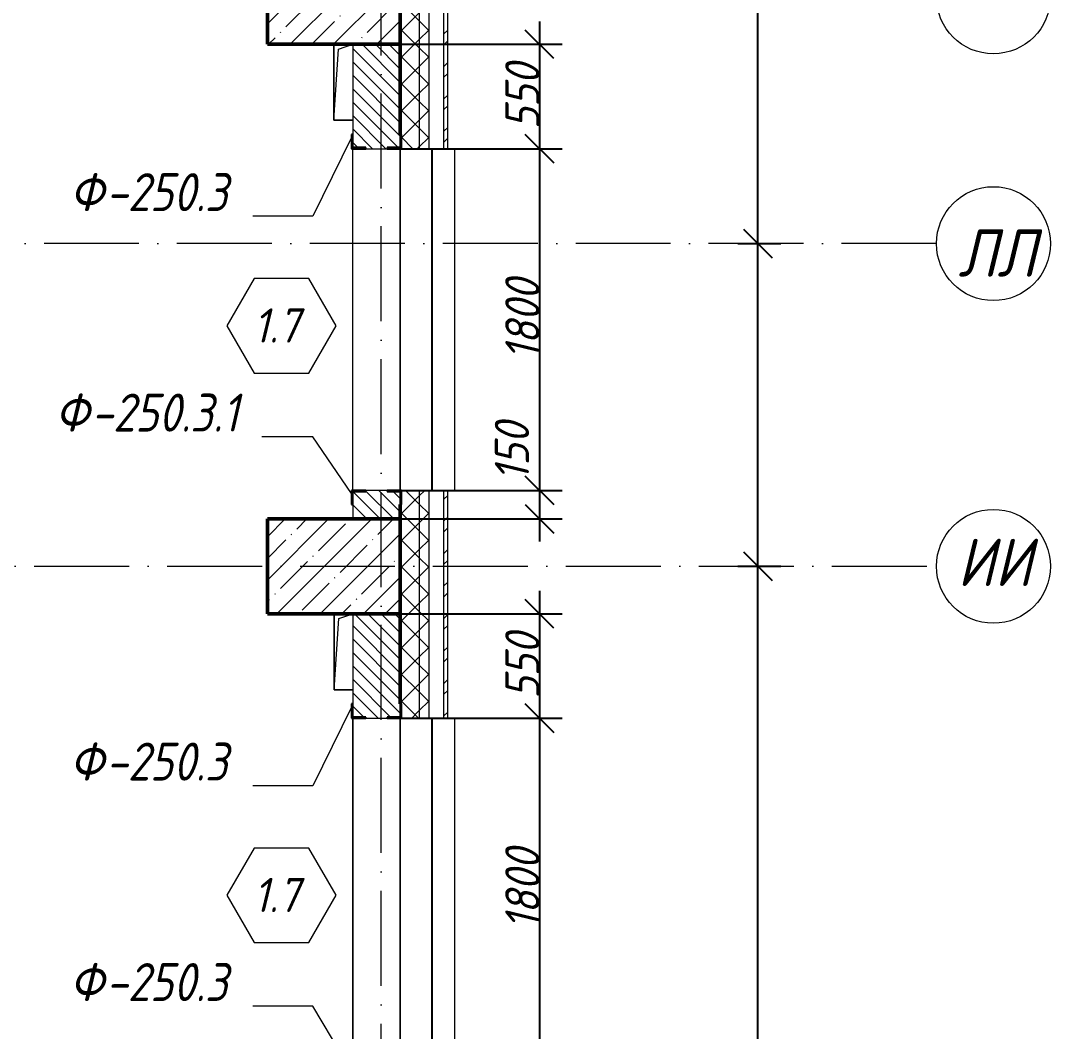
# Model space of a CAD drawing. Header units: millimetres. Extents: x -356862 to 418287, y 0 to 839748.
# Drawn here: x -75750 to -70326, y 603647 to 608973 of the extents above; entities that cross this region are included whole.
import ezdxf

# ---------------------------------------------------------------- set-up
doc = ezdxf.new("R2010")
doc.units = ezdxf.units.MM
doc.linetypes.add('50_200_ШТРИХ_1Т_ш5_п1_п1_', pattern=[700, 500, -100, 0, -100])
for name, color, linetype, lineweight in [('A-____-____-DIMS', 7, 'Continuous', 9), ('A-DOOR-____-IDEN', 7, 'Continuous', 9), ('A-DOOR-____-OTLN', 7, 'Continuous', 9), ('A-FLOR-____-OTLN', 7, 'Continuous', 9), ('A-GENM-____-IDEN', 7, 'Continuous', 9), ('A-GENM-____-MCUT', 7, 'Continuous', 25), ('A-GENM-____-OTLN', 7, 'Continuous', 9), ('A-GENM-____-OTLN-1', 7, 'Continuous', 25), ('A-GLAZ-____-OTLN', 7, 'Continuous', 9), ('A-WALL-____-MCUT', 7, 'Continuous', 13), ('A-WALL-____-MCUT-1', 7, 'Continuous', 9), ('A-WALL-____-MCUT-2', 7, 'Continuous', 50), ('A-WALL-____-OTLN', 7, 'Continuous', 9), ('A-WALL-____-PATT-1', 7, 'Continuous', 9), ('S-COLS-____-MCUT', 7, 'Continuous', 50), ('S-COLS-____-OTLN', 7, 'Continuous', 9), ('S-GRID-____-IDEN', 7, 'Continuous', 9), ('S-GRID-____-OTLN-1', 7, '50_200_ШТРИХ_1Т_ш5_п1_п1_', 9)]:
    doc.layers.add(name, color=color, linetype=linetype, lineweight=lineweight)
for name, color, linetype, lineweight, true_color in [('A-DOOR-____-OTLN-1', 7, 'Continuous', 9, 0xffffff), ('A-WALL-____-MCUT-7', 7, 'Continuous', 9, 0x000000), ('A-WALL-____-PATT-2', 7, 'Continuous', 9, 0x787878), ('A-WALL-FNSH-MCUT-3', 7, 'Continuous', 9, 0x000000)]:
    doc.layers.add(name, color=color, linetype=linetype, lineweight=lineweight, true_color=true_color)
doc.styles.add('ISOCPEUR_I', font='isocpeui.ttf', dxfattribs={"width": 0.9, "height": 2.5})
doc.styles.add('ISOCPEUR_I_10', font='isocpeui.ttf', dxfattribs={"width": 0.9, "height": 180})
doc.styles.add('ISOCPEUR_I_12', font='isocpeui.ttf', dxfattribs={"width": 0.9, "height": 180})
doc.styles.add('ISOCPEUR_I_14', font='isocpeui.ttf', dxfattribs={"width": 0.9, "height": 180})
doc.styles.add('ISOCPEUR_I_2', font='isocpeui.ttf', dxfattribs={"width": 0.85, "height": 2.3})
doc.dimstyles.new('ISO-1_8_0_9К_СРЕДНИЙ_Кладочные_5', dxfattribs={"dimscale": 304.8, "dimtxt": 179.276612, "dimasz": 0.492126, "dimexe": 0.393701, "dimexo": 0, "dimgap": 0, "dimtad": 1, "dimdec": 3, "dimrnd": 0.001, "dimdsep": 46, "dimtxsty": 'ISOCPEUR_I_10', "dimblk1": 'OBLIQUE', "dimblk2": 'OBLIQUE', "dimsah": 1, "dimcen": 0.09, "dimdle": 0.393701, "dimazin": 0, "dimtfac": 1, "dimtdec": 4, "dimtix": 1, "dimtmove": 2, "dimatfit": 3, "dimfxl": 1, "dimtvp": 1, "dimtolj": 1, "dimtzin": 0, "dimarcsym": 2})
doc.dimstyles.new('ISO-1_8_0_9К_СРЕДНИЙ_Кладочные_6', dxfattribs={"dimscale": 304.8, "dimtxt": 179.276612, "dimasz": 0.492126, "dimexe": 0.393701, "dimexo": 0, "dimgap": 0, "dimtad": 1, "dimdec": 3, "dimrnd": 0.001, "dimdsep": 46, "dimtxsty": 'ISOCPEUR_I_14', "dimblk1": 'OBLIQUE', "dimblk2": 'OBLIQUE', "dimsah": 1, "dimcen": 0.09, "dimdle": 0.393701, "dimazin": 0, "dimtfac": 1, "dimtdec": 4, "dimtix": 1, "dimtmove": 0, "dimatfit": 3, "dimfxl": 1, "dimtvp": 1, "dimtolj": 1, "dimtzin": 0, "dimarcsym": 2})
doc.dimstyles.new('ISO-2_5_0_9К_БОЛЬШОЙ_ОСИ', dxfattribs={"dimscale": 304.8, "dimtxt": 248.995294, "dimasz": 0.492126, "dimexe": 0.393701, "dimexo": 0, "dimgap": 0, "dimtad": 1, "dimdec": 0, "dimzin": 0, "dimdsep": 46, "dimtxsty": 'ISOCPEUR_I', "dimblk1": 'OBLIQUE', "dimblk2": 'OBLIQUE', "dimsah": 1, "dimcen": 0.09, "dimdle": 0.393701, "dimazin": 0, "dimtfac": 1, "dimtdec": 4, "dimtix": 1, "dimtmove": 0, "dimatfit": 3, "dimfxl": 1, "dimtvp": 1, "dimtolj": 1, "dimtzin": 0, "dimarcsym": 2})
pattern_1 = [(135, (-175000.736, 544716.51), (-35.35534, -35.35534), [])]
pattern_2 = [(45, (-175000.74, 544716.51), (-70.71068, 70.71068), []), (135, (-175000.74, 544716.51), (-70.71068, -70.71068), [])]

# ---------------------------------------------------------------- blocks, each defined once
blk = doc.blocks.new('BSC_Колонна _Прямоугольная - 500х700-V136-АР1_Кладочный план 1 этажа в осях 1-64_Ю-ЯЯ')
at = {"layer": 'S-COLS-____-OTLN'}
h = blk.add_hatch(dxfattribs=at)
h.set_pattern_fill('FP_140', color=256, style=0, pattern_type=2)
h.set_pattern_definition([(315, (-64381.04, 100900), (114.04925, 114.04925), []), (315, (-64381.04, 100785.95), (114.04925, 114.04925), [201.613, -40.323, 3.353, -36.97])])
h.paths.add_polyline_path([(-250, 169.1), (-250, -350), (250, -350), (250, 350), (-250, 350)], flags=0)
at = {"layer": 'S-COLS-____-MCUT'}
for p, q in [((250, 350), (-250, 350)), ((-250, 350), (-250, -350)), ((250, -350), (250, 350)), ((-250, -350), (250, -350))]:
    blk.add_line(p, q, dxfattribs=at)
blk = doc.blocks.new('BSC_Колонна _Прямоугольная - 500х700-V140-АР1_Кладочный план 1 этажа в осях 1-64_Ю-ЯЯ')
at = {"layer": 'S-COLS-____-OTLN'}
h = blk.add_hatch(dxfattribs=at)
h.set_pattern_fill('FP_144', color=256, style=0, pattern_type=2)
h.set_pattern_definition([(315, (-61381.04, 100900), (114.04925, 114.04925), []), (315, (-61381.04, 100785.95), (114.04925, 114.04925), [201.613, -40.323, 3.353, -36.97])])
h.paths.add_polyline_path([(-250, 169.1), (-250, -350), (250, -350), (250, 350), (-250, 350)], flags=0)
at = {"layer": 'S-COLS-____-MCUT'}
for p, q in [((250, 350), (-250, 350)), ((-250, 350), (-250, -350)), ((250, -350), (250, 350)), ((-250, -350), (250, -350))]:
    blk.add_line(p, q, dxfattribs=at)
blk = doc.blocks.new('Проем_Дверь_Прямоугольный - 1800х2700h_оконные проемы-25805030-АР1_Кладочный план 1 этажа в осях 1-64_Ю-ЯЯ')
at = {"layer": 'A-DOOR-____-OTLN-1'}
for p, q in [((900, 125), (-900, 125)), ((900, -125), (-900, -125))]:
    blk.add_line(p, q, dxfattribs=at)
blk = doc.blocks.new('Фахверк_СКБ_Уголок - 250_2700-27497298-АР1_Кладочный план 1 этажа в осях 1-64_Ю-ЯЯ')
at = {"layer": 'A-GENM-____-MCUT'}
for p, q in [((200, 181), (125, 181)), ((125, 181), (125, 106)), ((131, 106), (131, 175)), ((131, 175), (200, 175)), ((200, 175), (200, 181)), ((125, 106), (131, 106)), ((131, -6), (125, -6)), ((125, -6), (125, -81)), ((131, -75), (131, -6)), ((125, -81), (200, -81)), ((200, -75), (131, -75)), ((200, -81), (200, -75))]:
    blk.add_line(p, q, dxfattribs=at)
blk = doc.blocks.new('Фахверк_СКБ_Уголок - 250_2700_1-27501432-АР1_Кладочный план 1 этажа в осях 1-64_Ю-ЯЯ')
at = {"layer": 'A-GENM-____-MCUT'}
for p, q in [((200, 181), (125, 181)), ((125, 181), (125, 106)), ((131, 106), (131, 175)), ((131, 175), (200, 175)), ((200, 175), (200, 181)), ((125, 106), (131, 106)), ((131, -6), (125, -6)), ((125, -6), (125, -81)), ((131, -75), (131, -6)), ((125, -81), (200, -81)), ((200, -75), (131, -75)), ((200, -81), (200, -75))]:
    blk.add_line(p, q, dxfattribs=at)
blk = doc.blocks.new('AR_Отверстие прямоугольное _в плите_ - AR_Отверстие прямоугольное _в плите_-30511973-АР1_Кладочный план 1 этажа в осях 1-64_Ю-ЯЯ')
at = {"layer": 'A-GENM-____-OTLN'}
for p, q in [((-50, 200), (-50, -200)), ((-50, -200), (-25, 175)), ((-25, 175), (50, 200)), ((-50, -200), (50, -200))]:
    blk.add_line(p, q, dxfattribs=at)
blk = doc.blocks.new('AR_Отверстие прямоугольное _в плите_ - AR_Отверстие прямоугольное _в плите_-V220-АР1_Кладочный план 1 этажа в осях 1-64_Ю-ЯЯ')
at = {"layer": 'A-GENM-____-OTLN'}
for p, q in [((-50, 200), (-50, -200)), ((-50, -200), (-25, 175)), ((-25, 175), (48.7, 199.6)), ((-50, -200), (48.7, -200))]:
    blk.add_line(p, q, dxfattribs=at)
blk = doc.blocks.new('Отлив_СКБ - Отлив витража_120_НВФ-31885687-АР1_Кладочный план 1 этажа в осях 1-64_Ю-ЯЯ')
at = {"layer": 'A-GLAZ-____-OTLN'}
for p, q in [((0, 0), (1800, 0)), ((1800, -2), (0, -2)), ((0, -120), (0, -83)), ((1800, -83), (1800, -120)), ((0, -120), (1800, -120))]:
    blk.add_line(p, q, dxfattribs=at)
blk = doc.blocks.new('Ось сетки - Круг_Ø6_00__ISO-2_5_0_9K_-25732049-АР1_Кладочный план 1 этажа в осях 1-64_Ю-ЯЯ')
at = {"layer": 'S-GRID-____-IDEN'}
blk.add_circle((0, 0), 3, dxfattribs=at)
blk = doc.blocks.new('_Oblique')
at = {"color": 0, "linetype": 'ByBlock', "lineweight": -2}
blk.add_line((-0.5, -0.5), (0.5, 0.5), dxfattribs=at)
blk = doc.blocks.new('*D11998')
at = {"layer": 'A-____-____-DIMS', "color": 0, "lineweight": -2, "transparency": 16777216}
for p, q in [((-71866.5, 599877.6), (-71866.5, 606217.6)), ((-71972.6, 606097.6), (-71746.5, 606097.6)), ((-71972.6, 599997.6), (-71746.5, 599997.6))]:
    blk.add_line(p, q, dxfattribs=at)
at = {"layer": 'Defpoints', "color": 0, "transparency": 16777216}
for p in [(-71972.6, 606097.6), (-71866.5, 606097.6), (-71972.6, 599997.6)]:
    blk.add_point(p, dxfattribs=at)
at = {"layer": 'A-____-____-DIMS', "color": 0, "lineweight": -2, "transparency": 16777216, "xscale": 150, "yscale": 150, "zscale": 150}
for p, rotation in [((-71866.5, 606097.6), 90), ((-71866.5, 599997.6), 270)]:
    blk.add_blockref('_Oblique', p, dxfattribs=dict(at, rotation=rotation))
at = {"layer": 'A-____-____-DIMS', "color": 0, "transparency": 16777216, "insert": (-71867.7, 603047.6), "char_height": 2.5, "width": 701.018, "attachment_point": 5, "rotation": 90, "style": 'ISOCPEUR_I'}
blk.add_mtext('\\A1;6100', dxfattribs=at)
blk = doc.blocks.new('*D11999')
at = {"layer": 'A-____-____-DIMS', "color": 0, "lineweight": -2, "transparency": 16777216}
for p, q in [((-71866.5, 605977.6), (-71866.5, 607917.6)), ((-71972.6, 607797.6), (-71746.5, 607797.6)), ((-71972.6, 606097.6), (-71746.5, 606097.6))]:
    blk.add_line(p, q, dxfattribs=at)
at = {"layer": 'Defpoints', "color": 0, "transparency": 16777216}
for p in [(-71972.6, 607797.6), (-71866.5, 607797.6), (-71972.6, 606097.6)]:
    blk.add_point(p, dxfattribs=at)
at = {"layer": 'A-____-____-DIMS', "color": 0, "lineweight": -2, "transparency": 16777216, "xscale": 150, "yscale": 150, "zscale": 150}
for p, rotation in [((-71866.5, 607797.6), 90), ((-71866.5, 606097.6), 270)]:
    blk.add_blockref('_Oblique', p, dxfattribs=dict(at, rotation=rotation))
at = {"layer": 'A-____-____-DIMS', "color": 0, "transparency": 16777216, "insert": (-71867.8, 606947.6), "char_height": 2.5, "width": 701.018, "attachment_point": 5, "rotation": 90, "style": 'ISOCPEUR_I'}
blk.add_mtext('\\A1;1700', dxfattribs=at)
blk = doc.blocks.new('*D12000')
at = {"layer": 'A-____-____-DIMS', "color": 0, "lineweight": -2, "transparency": 16777216}
for p, q in [((-71866.5, 607677.6), (-71866.5, 609217.6)), ((-71972.6, 609097.6), (-71746.5, 609097.6)), ((-71972.6, 607797.6), (-71746.5, 607797.6))]:
    blk.add_line(p, q, dxfattribs=at)
at = {"layer": 'Defpoints', "color": 0, "transparency": 16777216}
for p in [(-71972.6, 609097.6), (-71866.5, 609097.6), (-71972.6, 607797.6)]:
    blk.add_point(p, dxfattribs=at)
at = {"layer": 'A-____-____-DIMS', "color": 0, "lineweight": -2, "transparency": 16777216, "xscale": 150, "yscale": 150, "zscale": 150}
for p, rotation in [((-71866.5, 609097.6), 90), ((-71866.5, 607797.6), 270)]:
    blk.add_blockref('_Oblique', p, dxfattribs=dict(at, rotation=rotation))
at = {"layer": 'A-____-____-DIMS', "color": 0, "transparency": 16777216, "insert": (-71867.7, 608447.6), "char_height": 2.5, "width": 701.018, "attachment_point": 5, "rotation": 90, "style": 'ISOCPEUR_I'}
blk.add_mtext('\\A1;1300', dxfattribs=at)
blk = doc.blocks.new('Марка проема - марка проема-27336095-АР1_Кладочный план 1 этажа в осях 1-64_Ю-ЯЯ')
at = {"layer": 'A-DOOR-____-IDEN'}
for p, q in [((-1.439, 0.159), (-2.877, -2.333)), ((1.439, 0.159), (-1.439, 0.159)), ((2.877, -2.333), (1.439, 0.159)), ((-2.877, -2.333), (-1.439, -4.825)), ((1.439, -4.825), (2.877, -2.333)), ((-1.439, -4.825), (1.439, -4.825))]:
    blk.add_line(p, q, dxfattribs=at)
blk = doc.blocks.new('*D12905')
at = {"layer": 'A-____-____-DIMS', "color": 0, "lineweight": -2, "transparency": 16777216}
for p, q in [((-73017.5, 608967.6), (-73017.5, 608177.6)), ((-73750.7, 608847.6), (-72897.5, 608847.6)), ((-73744.7, 608297.6), (-72897.5, 608297.6))]:
    blk.add_line(p, q, dxfattribs=at)
at = {"layer": 'Defpoints', "color": 0, "transparency": 16777216}
for p in [(-73750.7, 608847.6), (-73744.7, 608297.6), (-73017.5, 608297.6)]:
    blk.add_point(p, dxfattribs=at)
at = {"layer": 'A-____-____-DIMS', "color": 0, "lineweight": -2, "transparency": 16777216, "xscale": 150, "yscale": 150, "zscale": 150}
for p, rotation in [((-73017.5, 608847.6), 90), ((-73017.5, 608297.6), 270)]:
    blk.add_blockref('_Oblique', p, dxfattribs=dict(at, rotation=rotation))
at = {"layer": 'A-____-____-DIMS', "color": 0, "transparency": 16777216, "insert": (-73107.5, 608572.6), "char_height": 180, "width": 409.578, "attachment_point": 5, "rotation": 90, "style": 'ISOCPEUR_I_14'}
blk.add_mtext('\\A1;550', dxfattribs=at)
blk = doc.blocks.new('*D12906')
at = {"layer": 'A-____-____-DIMS', "color": 0, "lineweight": -2, "transparency": 16777216}
for p, q in [((-73017.5, 608417.6), (-73017.5, 606377.6)), ((-73744.7, 608297.6), (-72897.5, 608297.6)), ((-73744.7, 606497.6), (-72897.5, 606497.6))]:
    blk.add_line(p, q, dxfattribs=at)
at = {"layer": 'Defpoints', "color": 0, "transparency": 16777216}
for p in [(-73744.7, 608297.6), (-73744.7, 606497.6), (-73017.5, 606497.6)]:
    blk.add_point(p, dxfattribs=at)
at = {"layer": 'A-____-____-DIMS', "color": 0, "lineweight": -2, "transparency": 16777216, "xscale": 150, "yscale": 150, "zscale": 150}
for p, rotation in [((-73017.5, 608297.6), 90), ((-73017.5, 606497.6), 270)]:
    blk.add_blockref('_Oblique', p, dxfattribs=dict(at, rotation=rotation))
at = {"layer": 'A-____-____-DIMS', "color": 0, "transparency": 16777216, "insert": (-73107.5, 607397.6), "char_height": 180, "width": 504.733, "attachment_point": 5, "rotation": 90, "style": 'ISOCPEUR_I_14'}
blk.add_mtext('\\A1;1800', dxfattribs=at)
blk = doc.blocks.new('*D12907')
at = {"layer": 'A-____-____-DIMS', "color": 0, "lineweight": -2, "transparency": 16777216}
for p, q in [((-73017.5, 606617.6), (-73017.5, 606227.6)), ((-73744.7, 606497.6), (-72897.5, 606497.6)), ((-73750.7, 606347.6), (-72897.5, 606347.6))]:
    blk.add_line(p, q, dxfattribs=at)
at = {"layer": 'Defpoints', "color": 0, "transparency": 16777216}
for p in [(-73744.7, 606497.6), (-73750.7, 606347.6), (-73017.5, 606347.6)]:
    blk.add_point(p, dxfattribs=at)
at = {"layer": 'A-____-____-DIMS', "color": 0, "lineweight": -2, "transparency": 16777216, "xscale": 150, "yscale": 150, "zscale": 150}
for p, rotation in [((-73017.5, 606497.6), 90), ((-73017.5, 606347.6), 270)]:
    blk.add_blockref('_Oblique', p, dxfattribs=dict(at, rotation=rotation))
at = {"layer": 'A-____-____-DIMS', "color": 0, "transparency": 16777216, "insert": (-73252.6, 606546.3), "char_height": 180, "width": 368.207, "attachment_point": 1, "rotation": 90, "line_spacing_factor": 1.149209, "style": 'ISOCPEUR_I_10'}
blk.add_mtext('\\A1;150', dxfattribs=at)
blk = doc.blocks.new('*D12908')
at = {"layer": 'A-____-____-DIMS', "color": 0, "lineweight": -2, "transparency": 16777216}
for p, q in [((-73017.5, 605967.6), (-73017.5, 605177.6)), ((-73750.7, 605847.6), (-72897.5, 605847.6)), ((-73744.7, 605297.6), (-72897.5, 605297.6))]:
    blk.add_line(p, q, dxfattribs=at)
at = {"layer": 'Defpoints', "color": 0, "transparency": 16777216}
for p in [(-73750.7, 605847.6), (-73744.7, 605297.6), (-73017.5, 605297.6)]:
    blk.add_point(p, dxfattribs=at)
at = {"layer": 'A-____-____-DIMS', "color": 0, "lineweight": -2, "transparency": 16777216, "xscale": 150, "yscale": 150, "zscale": 150}
for p, rotation in [((-73017.5, 605847.6), 90), ((-73017.5, 605297.6), 270)]:
    blk.add_blockref('_Oblique', p, dxfattribs=dict(at, rotation=rotation))
at = {"layer": 'A-____-____-DIMS', "color": 0, "transparency": 16777216, "insert": (-73107.5, 605572.6), "char_height": 180, "width": 409.578, "attachment_point": 5, "rotation": 90, "style": 'ISOCPEUR_I_14'}
blk.add_mtext('\\A1;550', dxfattribs=at)
blk = doc.blocks.new('*D12909')
at = {"layer": 'A-____-____-DIMS', "color": 0, "lineweight": -2, "transparency": 16777216}
for p, q in [((-73017.5, 605417.6), (-73017.5, 603377.6)), ((-73744.7, 605297.6), (-72897.5, 605297.6)), ((-73744.7, 603497.6), (-72897.5, 603497.6))]:
    blk.add_line(p, q, dxfattribs=at)
at = {"layer": 'Defpoints', "color": 0, "transparency": 16777216}
for p in [(-73744.7, 605297.6), (-73744.7, 603497.6), (-73017.5, 603497.6)]:
    blk.add_point(p, dxfattribs=at)
at = {"layer": 'A-____-____-DIMS', "color": 0, "lineweight": -2, "transparency": 16777216, "xscale": 150, "yscale": 150, "zscale": 150}
for p, rotation in [((-73017.5, 605297.6), 90), ((-73017.5, 603497.6), 270)]:
    blk.add_blockref('_Oblique', p, dxfattribs=dict(at, rotation=rotation))
at = {"layer": 'A-____-____-DIMS', "color": 0, "transparency": 16777216, "insert": (-73107.5, 604397.6), "char_height": 180, "width": 504.733, "attachment_point": 5, "rotation": 90, "style": 'ISOCPEUR_I_14'}
blk.add_mtext('\\A1;1800', dxfattribs=at)

msp = doc.modelspace()

# ---------------------------------------------------------------- hatches: boundary and pattern name
at = {"layer": 'A-WALL-____-PATT-1'}
h = msp.add_hatch(dxfattribs=at)
h.set_pattern_fill('FP_6', color=256, style=0, pattern_type=2)
h.set_pattern_definition(pattern_1)
h.paths.add_polyline_path([(-73931.7357, 606347.5526), (-73750.7357, 606347.5526), (-73750.7357, 606491.5526), (-73819.7357, 606491.5526), (-73819.7357, 606497.5526), (-73931.7357, 606497.5526), (-73931.7357, 606491.5526), (-74000.7357, 606491.5526), (-74000.7357, 606347.5526)], flags=0)
h.paths.add_polyline_path([(-73931.7357, 608297.5526), (-73819.7357, 608297.5526), (-73819.7357, 608303.5526), (-73750.7357, 608303.5526), (-73750.7357, 608847.5526), (-74000.7357, 608847.5526), (-74000.7357, 608303.5526), (-73931.7357, 608303.5526)], flags=0)
h = msp.add_hatch(dxfattribs=at)
h.set_pattern_fill('FP_6', color=256, style=0, pattern_type=2)
h.set_pattern_definition(pattern_1)
h.paths.add_polyline_path([(-74000.7357, 600397.5526), (-73750.7357, 600397.5526), (-73750.7357, 600491.5526), (-73819.7357, 600491.5526), (-73819.7357, 600497.5526), (-73931.7357, 600497.5526), (-73931.7357, 600491.5526), (-74000.7357, 600491.5526), (-74000.7357, 600422.5526)], flags=0)
h.paths.add_polyline_path([(-73931.7357, 602297.5526), (-73819.7357, 602297.5526), (-73819.7357, 602303.5526), (-73750.7357, 602303.5526), (-73750.7357, 603491.5526), (-73819.7357, 603491.5526), (-73819.7357, 603497.5526), (-73931.7357, 603497.5526), (-73931.7357, 603491.5526), (-74000.7357, 603491.5526), (-74000.7357, 602303.5526), (-73931.7357, 602303.5526)], flags=0)
h.paths.add_polyline_path([(-73827.9484, 605297.5526), (-73819.7357, 605297.5526), (-73819.7357, 605303.5526), (-73750.7357, 605303.5526), (-73750.7357, 605847.5526), (-74000.7357, 605847.5526), (-74000.7357, 605303.5526), (-73931.7357, 605303.5526), (-73931.7357, 605297.5526)], flags=0)
at = {"layer": 'A-WALL-____-PATT-2'}
h = msp.add_hatch(dxfattribs=at)
h.set_pattern_fill('FP_1', color=256, style=0, pattern_type=2)
h.set_pattern_definition(pattern_2)
h.paths.add_polyline_path([(-73600.7357, 591532.5526), (-73600.7357, 591797.5526), (-73650.7357, 591797.5526), (-73650.7357, 591532.5526)], flags=0)
h.paths.add_polyline_path([(-73600.7357, 593897.5526), (-73600.7357, 594497.5526), (-73650.7357, 594497.5526), (-73650.7357, 593897.5526)], flags=0)
h.paths.add_polyline_path([(-73650.7357, 595897.5526), (-73600.7357, 595897.5526), (-73600.7357, 600497.5526), (-73650.7357, 600497.5526), (-73650.7357, 598712.499)], flags=0)
h.paths.add_polyline_path([(-73650.7357, 602297.5526), (-73600.7357, 602297.5526), (-73600.7357, 603497.5526), (-73650.7357, 603497.5526), (-73650.7357, 602748.7118)], flags=0)
h.paths.add_polyline_path([(-73600.7357, 605297.5526), (-73600.7357, 606497.5526), (-73650.7357, 606497.5526), (-73650.7357, 605297.5526)], flags=0)
h.paths.add_polyline_path([(-73600.7357, 608297.5526), (-73600.7357, 609497.5526), (-73650.7357, 609497.5526), (-73650.7357, 608297.5526)], flags=0)
h.paths.add_polyline_path([(-73650.7357, 611297.5526), (-73600.7357, 611297.5526), (-73600.7357, 612447.5526), (-73650.7357, 612447.5526), (-73650.7357, 611628.3799)], flags=0)
h.paths.add_polyline_path([(-73600.7357, 614197.5526), (-73600.7357, 615447.5526), (-73650.7357, 615447.5526), (-73650.7357, 614197.5526)], flags=0)
h.paths.add_polyline_path([(-73600.7357, 617247.5526), (-73600.7357, 618447.5526), (-73650.7357, 618447.5526), (-73650.7357, 617247.5526)], flags=0)
h.paths.add_polyline_path([(-73600.7357, 620247.5526), (-73600.7357, 621447.5526), (-73650.7357, 621447.5526), (-73650.7357, 620247.5526)], flags=0)
h.paths.add_polyline_path([(-73600.7357, 623247.5526), (-73600.7357, 630547.5526), (-73650.7357, 630547.5526), (-73650.7357, 623247.5526)], flags=0)
h = msp.add_hatch(dxfattribs=at)
h.set_pattern_fill('FP_1', color=256, style=0, pattern_type=2)
h.set_pattern_definition(pattern_2)
h.paths.add_polyline_path([(-73650.7357, 591532.5526), (-73650.7357, 591797.5526), (-73750.7357, 591797.5526), (-73750.7357, 591532.5526)], flags=0)
h.paths.add_polyline_path([(-73650.7357, 593897.5526), (-73650.7357, 594497.5526), (-73750.7357, 594497.5526), (-73750.7357, 593897.5526)], flags=0)
h.paths.add_polyline_path([(-73650.7357, 595897.5526), (-73650.7357, 600497.5526), (-73744.7357, 600497.5526), (-73744.7357, 600422.5526), (-73750.7357, 600422.5526), (-73750.7357, 595897.5526)], flags=0)
h.paths.add_polyline_path([(-73744.7357, 602297.5526), (-73650.7357, 602297.5526), (-73650.7357, 603497.5526), (-73744.7357, 603497.5526), (-73744.7357, 603422.5526), (-73750.7357, 603422.5526), (-73750.7357, 602372.5526), (-73744.7357, 602372.5526), (-73744.7357, 602303.5526)], flags=0)
h.paths.add_polyline_path([(-73650.7357, 605297.5526), (-73650.7357, 606497.5526), (-73744.7357, 606497.5526), (-73744.7357, 606422.5526), (-73750.7357, 606422.5526), (-73750.7357, 605372.5526), (-73744.7357, 605372.5526), (-73744.7357, 605297.5526)], flags=0)
h.paths.add_polyline_path([(-73744.7357, 608297.5526), (-73650.7357, 608297.5526), (-73650.7357, 609497.5526), (-73744.7357, 609497.5526), (-73744.7357, 609422.5526), (-73750.7357, 609422.5526), (-73750.7357, 608372.5526), (-73744.7357, 608372.5526), (-73744.7357, 608303.5526)], flags=0)
h.paths.add_polyline_path([(-73744.7357, 611297.5526), (-73650.7357, 611297.5526), (-73650.7357, 612447.5526), (-73744.7357, 612447.5526), (-73744.7357, 612372.5526), (-73750.7357, 612372.5526), (-73750.7357, 611372.5526), (-73744.7357, 611372.5526), (-73744.7357, 611303.5526)], flags=0)
h.paths.add_polyline_path([(-73650.7357, 614197.5526), (-73650.7357, 615447.5526), (-73744.7357, 615447.5526), (-73744.7357, 615372.5526), (-73750.7357, 615372.5526), (-73750.7357, 614272.5526), (-73744.7357, 614272.5526), (-73744.7357, 614197.5526)], flags=0)
h.paths.add_polyline_path([(-73650.7357, 617247.5526), (-73650.7357, 618447.5526), (-73750.7357, 618447.5526), (-73750.7357, 617322.5526), (-73744.7357, 617322.5526), (-73744.7357, 617247.5526)], flags=0)
h.paths.add_polyline_path([(-73744.7357, 620247.5526), (-73650.7357, 620247.5526), (-73650.7357, 621447.5526), (-73744.7357, 621447.5526), (-73744.7357, 621372.5526), (-73750.7357, 621372.5526), (-73750.7357, 620322.5526), (-73744.7357, 620322.5526), (-73744.7357, 620253.5526)], flags=0)
h.paths.add_polyline_path([(-73744.7357, 623247.5526), (-73650.7357, 623247.5526), (-73650.7357, 630497.5526), (-73750.7357, 630497.5526), (-73750.7357, 623322.5526), (-73744.7357, 623322.5526), (-73744.7357, 623253.5526)], flags=0)
h = msp.add_hatch(dxfattribs=at)
h.set_pattern_fill('FP_3', color=256, style=0, pattern_type=2)
h.set_pattern_definition([(45, (-175000.74, 544716.51), (-85.53659, 85.53659), []), (45, (-174943.71, 544716.51), (-85.53659, 85.53659), [])])
h.paths.add_polyline_path([(-73500.7357, 591532.5526), (-73500.7357, 591797.5526), (-73520.7357, 591797.5526), (-73520.7357, 591532.5526)], flags=0)
h.paths.add_polyline_path([(-73520.7357, 593897.5526), (-73500.7357, 593897.5526), (-73500.7357, 594497.5526), (-73520.7357, 594497.5526)], flags=0)
h.paths.add_polyline_path([(-73520.7357, 595897.5526), (-73500.7357, 595897.5526), (-73500.7357, 600497.5526), (-73520.7357, 600497.5526), (-73520.7357, 598712.499)], flags=0)
h.paths.add_polyline_path([(-73500.7357, 602297.5526), (-73500.7357, 603499.0526), (-73520.7357, 603499.0526), (-73520.7357, 602297.5526)], flags=0)
h.paths.add_polyline_path([(-73500.7357, 605297.5526), (-73500.7357, 606497.5526), (-73520.7357, 606497.5526), (-73520.7357, 605297.5526)], flags=0)
h.paths.add_polyline_path([(-73500.7357, 608297.5526), (-73500.7357, 609497.5526), (-73520.7357, 609497.5526), (-73520.7357, 608297.5526)], flags=0)
h.paths.add_polyline_path([(-73520.7357, 611297.5526), (-73500.7357, 611297.5526), (-73500.7357, 612447.5526), (-73520.7357, 612447.5526), (-73520.7357, 611628.3799)], flags=0)

# ---------------------------------------------------------------- linework, layer by layer
at = {"layer": 'A-FLOR-____-OTLN'}
for p, q in [((-74100.7357, 608447.5526), (-74100.7357, 608847.5526)), ((-74000.7357, 608447.5526), (-74100.7357, 608447.5526)), ((-74099.4191, 605447.5526), (-74099.4191, 605847.5526)), ((-74000.7357, 605447.5526), (-74099.4191, 605447.5526))]:
    msp.add_line(p, q, dxfattribs=at)
at = {"layer": 'A-GENM-____-IDEN'}
for p, q in [((-74006.7357, 608355.8859), (-74210.6531, 607941.7344)), ((-74210.6531, 607941.7344), (-74527.5043, 607941.7344)), ((-74210.6531, 606780.2877), (-74480.0487, 606780.2877)), ((-74006.7357, 606480.8859), (-74210.6531, 606780.2877)), ((-74006.7357, 605355.8859), (-74210.6531, 604941.7344)), ((-74210.6531, 604941.7344), (-74527.5043, 604941.7344)), ((-74210.6531, 603780.2877), (-74527.5043, 603780.2877)), ((-74006.7357, 603439.2192), (-74210.6531, 603780.2877))]:
    msp.add_line(p, q, dxfattribs=at)
at = {"layer": 'A-WALL-____-MCUT'}
for p, q in [((-73520.7357, 608297.5526), (-73520.7357, 609497.5526)), ((-73744.7357, 608297.5526), (-73520.7357, 608297.5526)), ((-73520.7357, 606497.5526), (-73744.7357, 606497.5526)), ((-73520.7357, 605297.5526), (-73520.7357, 606497.5526)), ((-73744.7357, 605297.5526), (-73520.7357, 605297.5526))]:
    msp.add_line(p, q, dxfattribs=at)
at = {"layer": 'A-WALL-____-MCUT-1'}
for p, q in [((-74000.7357, 608847.5526), (-74000.7357, 608372.5526)), ((-73931.7357, 608297.5526), (-73819.7357, 608297.5526)), ((-73819.7357, 606497.5526), (-73931.7357, 606497.5526)), ((-74000.7357, 606422.5526), (-74000.7357, 606347.5526)), ((-74000.7357, 605847.5526), (-74000.7357, 605372.5526)), ((-73931.7357, 605297.5526), (-73819.7357, 605297.5526))]:
    msp.add_line(p, q, dxfattribs=at)
at = {"layer": 'A-WALL-____-MCUT-2'}
for p, q in [((-73750.7357, 608372.5526), (-73750.7357, 608847.5526)), ((-73750.7357, 606347.5526), (-73750.7357, 606422.5526)), ((-73750.7357, 605372.5526), (-73750.7357, 605847.5526))]:
    msp.add_line(p, q, dxfattribs=at)
at = {"layer": 'A-WALL-____-MCUT-7'}
for p, q in [((-73650.7357, 609497.5526), (-73650.7357, 608297.5526)), ((-73600.7357, 609497.5526), (-73600.7357, 608297.5526)), ((-73750.7357, 608847.5526), (-73750.7357, 608372.5526)), ((-73650.7357, 606497.5526), (-73650.7357, 605297.5526)), ((-73600.7357, 606497.5526), (-73600.7357, 605297.5526)), ((-73750.7357, 606422.5526), (-73750.7357, 606347.5526)), ((-73750.7357, 605847.5526), (-73750.7357, 605372.5526))]:
    msp.add_line(p, q, dxfattribs=at)
at = {"layer": 'A-WALL-____-OTLN'}
for p, q in [((-74000.7357, 606497.5526), (-74000.7357, 608297.5526)), ((-73750.7357, 608297.5526), (-73750.7357, 606497.5526)), ((-73750.7357, 606497.5526), (-73750.7357, 608297.5526)), ((-74000.7357, 603497.5526), (-74000.7357, 605297.5526)), ((-73750.7357, 605297.5526), (-73750.7357, 603497.5526)), ((-73750.7357, 603497.5526), (-73750.7357, 605297.5526))]:
    msp.add_line(p, q, dxfattribs=at)
at = {"layer": 'A-WALL-FNSH-MCUT-3'}
for p, q in [((-73500.7357, 608297.5526), (-73500.7357, 609497.5526)), ((-73520.7357, 608297.5526), (-73500.7357, 608297.5526)), ((-73500.7357, 606497.5526), (-73520.7357, 606497.5526)), ((-73500.7357, 605297.5526), (-73500.7357, 606497.5526)), ((-73520.7357, 605297.5526), (-73500.7357, 605297.5526))]:
    msp.add_line(p, q, dxfattribs=at)
at = {"layer": 'S-GRID-____-OTLN-1'}
for p, q in [((-73850.7357, 584985.5274), (-73850.7357, 635609.362)), ((-70926.3291, 607797.5526), (-179669.5059, 607797.5526)), ((-81979.4714, 606097.5526), (-70926.3291, 606097.5526))]:
    msp.add_line(p, q, dxfattribs=at)

# ---------------------------------------------------------------- block references
at = {"layer": 'A-DOOR-____-IDEN', "xscale": 99.99999999999993, "yscale": 99.99999999999993, "zscale": 99.99999999999993}
for p in [(-74375.7357, 607597.5526), (-74375.7357, 604597.5526)]:
    msp.add_blockref('Марка проема - марка проема-27336095-АР1_Кладочный план 1 этажа в осях 1-64_Ю-ЯЯ', p, dxfattribs=at)
at = {"layer": 'A-DOOR-____-OTLN'}
for p, rotation in [((-73875.7357, 607397.5526), 269.9999999999999), ((-73875.7357, 604397.5526), 89.99999999999993)]:
    msp.add_blockref('Проем_Дверь_Прямоугольный - 1800х2700h_оконные проемы-25805030-АР1_Кладочный план 1 этажа в осях 1-64_Ю-ЯЯ', p, dxfattribs=dict(at, rotation=rotation))
at = {"layer": 'A-GENM-____-OTLN'}
for name, p in [('AR_Отверстие прямоугольное _в плите_ - AR_Отверстие прямоугольное _в плите_-30511973-АР1_Кладочный план 1 этажа в осях 1-64_Ю-ЯЯ', (-74050.7357, 608647.5526)), ('AR_Отверстие прямоугольное _в плите_ - AR_Отверстие прямоугольное _в плите_-V220-АР1_Кладочный план 1 этажа в осях 1-64_Ю-ЯЯ', (-74049.4191, 605647.5526))]:
    msp.add_blockref(name, p, dxfattribs=at)
at = {"layer": 'A-GENM-____-OTLN-1'}
for name, p, rotation in [('Фахверк_СКБ_Уголок - 250_2700-27497298-АР1_Кладочный план 1 этажа в осях 1-64_Ю-ЯЯ', (-73825.7357, 608172.5526), 90), ('Фахверк_СКБ_Уголок - 250_2700_1-27501432-АР1_Кладочный план 1 этажа в осях 1-64_Ю-ЯЯ', (-73925.7357, 606622.5526), 270), ('Фахверк_СКБ_Уголок - 250_2700-27497298-АР1_Кладочный план 1 этажа в осях 1-64_Ю-ЯЯ', (-73825.7357, 605172.5526), 90)]:
    msp.add_blockref(name, p, dxfattribs=dict(at, rotation=rotation))
at = {"layer": 'A-GLAZ-____-OTLN', "rotation": 90}
for p in [(-73583.7357, 606497.5526), (-73583.7357, 603497.5526)]:
    msp.add_blockref('Отлив_СКБ - Отлив витража_120_НВФ-31885687-АР1_Кладочный план 1 этажа в осях 1-64_Ю-ЯЯ', p, dxfattribs=at)
at = {"layer": 'S-COLS-____-OTLN', "rotation": 89.9999999999999}
for name, p in [('BSC_Колонна _Прямоугольная - 500х700-V136-АР1_Кладочный план 1 этажа в осях 1-64_Ю-ЯЯ', (-74100.7357, 609097.5526)), ('BSC_Колонна _Прямоугольная - 500х700-V140-АР1_Кладочный план 1 этажа в осях 1-64_Ю-ЯЯ', (-74100.7357, 606097.5526))]:
    msp.add_blockref(name, p, dxfattribs=at)
at = {"layer": 'S-GRID-____-IDEN', "xscale": 99.99999999999993, "yscale": 99.99999999999993, "zscale": 99.99999999999993}
for p, rotation in [((-70626.3291, 609097.5526), 269.9999999999995), ((-70626.3291, 607797.5526), 89.9999999999998), ((-70626.3291, 606097.5526), 269.9999999999995)]:
    msp.add_blockref('Ось сетки - Круг_Ø6_00__ISO-2_5_0_9K_-25732049-АР1_Кладочный план 1 этажа в осях 1-64_Ю-ЯЯ', p, dxfattribs=dict(at, rotation=rotation))

# ---------------------------------------------------------------- texts
at = {"layer": 'A-DOOR-____-IDEN', "char_height": 180, "width": 310.253062, "attachment_point": 1, "style": 'ISOCPEUR_I_14'}
for insert in [(-74523.5248, 607456.3721), (-74523.5248, 604456.3721)]:
    msp.add_mtext('1.7', dxfattribs=dict(at, insert=insert))
at = {"layer": 'A-GENM-____-IDEN', "char_height": 200, "attachment_point": 1, "style": 'ISOCPEUR_I_2'}
for s, insert, width in [('\\fISOCPEUR|b0|i1|c204|p34|;\\W.9;Ф', (-75492.061, 608168.8505), 230.886), ('-250.3', (-75301.561, 608168.8505), 865.8225), ('\\fISOCPEUR|b0|i1|c204|p34|;\\W.9;Ф', (-75569.461, 607007.4038), 230.886), ('-250.3.1', (-75378.961, 607007.4038), 1053.417375), ('\\fISOCPEUR|b0|i1|c204|p34|;\\W.9;Ф', (-75492.061, 605168.8505), 230.886), ('-250.3', (-75301.561, 605168.8505), 865.8225), ('\\fISOCPEUR|b0|i1|c204|p34|;\\W.9;Ф', (-75492.061, 604007.4038), 230.886), ('-250.3', (-75301.561, 604007.4038), 865.8225)]:
    msp.add_mtext(s, dxfattribs=dict(at, insert=insert, width=width))
at = {"layer": 'S-GRID-____-IDEN', "char_height": 250, "width": 447.341625, "attachment_point": 1, "style": 'ISOCPEUR_I_12'}
for s, insert in [('ЛЛ', (-70811.3996, 607873.6284)), ('ИИ', (-70816.5586, 606244.1851))]:
    msp.add_mtext(s, dxfattribs=dict(at, insert=insert))

# ---------------------------------------------------------------- dimensions: what is measured, and where the dimension line sits
at = {"layer": 'A-____-____-DIMS'}
for base, p1, p2, dimstyle, override, picture, middle in [((-71866.4942, 609097.5526), (-71972.5602, 607797.5526), (-71972.5602, 609097.5526), 'ISO-2_5_0_9К_БОЛЬШОЙ_ОСИ', {"dimpost": '<>', "dimfxl": 1300}, '*D12000', (-71867.7442, 608447.5526)), ((-73017.4758, 608297.5526), (-73750.7357, 608847.5526), (-73744.7357, 608297.5526), 'ISO-1_8_0_9К_СРЕДНИЙ_Кладочные_6', {"dimpost": '<>', "dimfxl": 550.032726}, '*D12905', (-73107.4758, 608572.5526)), ((-73017.4758, 606497.5526), (-73744.7357, 608297.5526), (-73744.7357, 606497.5526), 'ISO-1_8_0_9К_СРЕДНИЙ_Кладочные_6', {"dimpost": '<>', "dimfxl": 1800}, '*D12906', (-73107.4758, 607397.5526)), ((-71866.4942, 607797.5526), (-71972.5602, 606097.5526), (-71972.5602, 607797.5526), 'ISO-2_5_0_9К_БОЛЬШОЙ_ОСИ', {"dimpost": '<>', "dimfxl": 1700}, '*D11999', (-71867.7603, 606947.5526)), ((-71866.4942, 606097.5526), (-71972.5602, 599997.5526), (-71972.5602, 606097.5526), 'ISO-2_5_0_9К_БОЛЬШОЙ_ОСИ', {"dimpost": '<>', "dimfxl": 6100}, '*D11998', (-71867.7442, 603047.5526)), ((-73017.4758, 605297.5526), (-73750.7357, 605847.5526), (-73744.7357, 605297.5526), 'ISO-1_8_0_9К_СРЕДНИЙ_Кладочные_6', {"dimpost": '<>', "dimfxl": 550.032726}, '*D12908', (-73107.4758, 605572.5526)), ((-73017.4758, 603497.5526), (-73744.7357, 605297.5526), (-73744.7357, 603497.5526), 'ISO-1_8_0_9К_СРЕДНИЙ_Кладочные_6', {"dimpost": '<>', "dimfxl": 1800}, '*D12909', (-73107.4758, 604397.5526))]:
    dim = msp.add_linear_dim(base=base, p1=p1, p2=p2, angle=90, dimstyle=dimstyle, override=override, dxfattribs=at)
    dim.commit()
    dim.dimension.update_dxf_attribs({"geometry": picture, "text_midpoint": middle})
dim = msp.add_linear_dim(base=(-73017.4758, 606347.5526), p1=(-73744.7357, 606497.5526), p2=(-73750.7357, 606347.5526), angle=90, dimstyle='ISO-1_8_0_9К_СРЕДНИЙ_Кладочные_5', override={"dimpost": '<>', "dimfxl": 150.119952}, dxfattribs=at)
dim.commit()
dim.dimension.update_dxf_attribs({"geometry": '*D12907', "text_midpoint": (-73132.6378, 606730.4021), "dimtype": 160, "text_rotation": 90})

doc.saveas('drawing.dxf')
